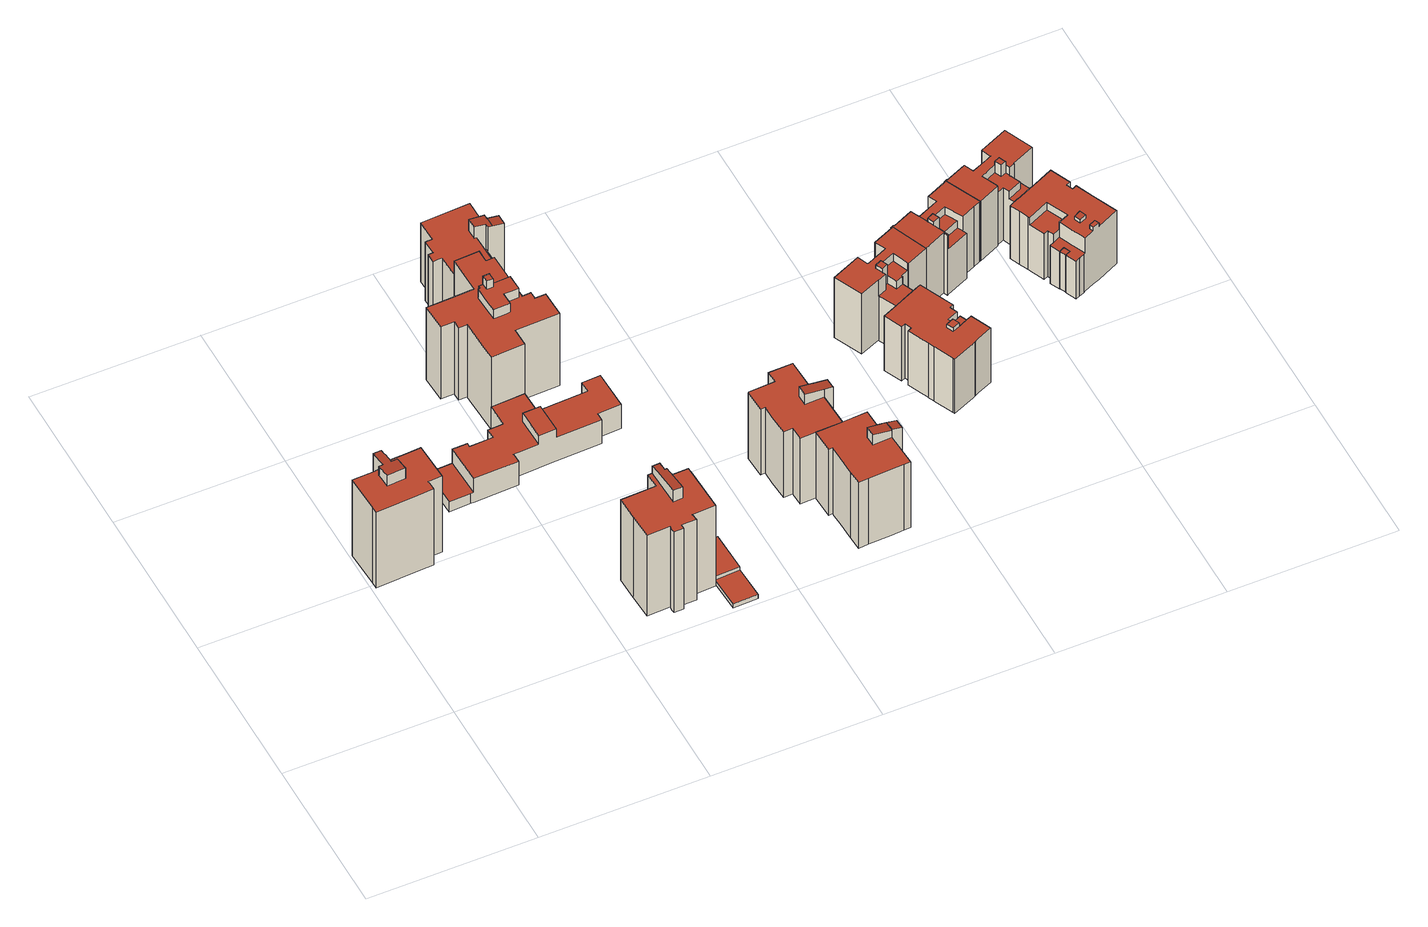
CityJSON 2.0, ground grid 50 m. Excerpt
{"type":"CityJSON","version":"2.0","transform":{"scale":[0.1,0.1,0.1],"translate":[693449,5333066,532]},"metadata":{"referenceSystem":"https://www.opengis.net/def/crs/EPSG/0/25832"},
"CityObjects":{
"building1":{"type":"Building","attributes":{"Gemeindeschluessel":"09162000","HoeheDach":"565.301","HoeheGrund":"532.483","Methode":"2000","NiedrigsteTraufeDesGebaeudes":"533.890","Geometrietyp2DReferenz":"3000","function":"31001_1000","roofType":"1000","measuredHeight":32.82,"storeysAboveGround":10},"geometry":[{"type":"MultiSurface","lod":"2","boundaries":[[[0,1,2,3,4,5]],[[6,7,8,9,10,11,12,13,14,15,16,17,18]],[[19,20,21,22,23,24,25]],[[26,27,28,29,30,31,32,33]],[[34,35,3,2]],[[21,20,36,37]],[[37,38,22,21]],[[13,12,39,40,41,35,34,42,43,44,45]],[[32,31,30,5,4,3,35,41,40,39,46,47,48,49,50,51,52,53,36,20,19,54,55,56,33]],[[47,10,9,48]],[[57,14,13,45]],[[46,11,10,47]],[[1,0,29,28,27,26,58,59,60,25,24,23,61,57,45,44,43,42,34,2]],[[52,18,17,53]],[[51,50,49,48,9,8,7,6]],[[22,38,15,14,57,61,23]],[[26,33,56,58]],[[54,19,25,60,59,55]],[[51,6,18,52]],[[58,56,55,59]],[[0,5,30,29]],[[39,12,11,46]],[[37,36,53,17,16,15,38]]],"semantics":{"surfaces":[{"type":"WallSurface"},{"type":"RoofSurface"},{"type":"GroundSurface"}],"values":[0,1,0,0,0,0,1,0,1,0,0,0,2,0,0,0,0,0,0,0,0,0,0]}}]},
"building2":{"type":"Building","attributes":{"Gemeindeschluessel":"09162000","HoeheDach":"567.590","HoeheGrund":"532.710","Methode":"2000","NiedrigsteTraufeDesGebaeudes":"563.300","Geometrietyp2DReferenz":"3000","function":"31001_1000","roofType":"1000","measuredHeight":34.88,"storeysAboveGround":10},"geometry":[{"type":"MultiSurface","lod":"2","boundaries":[[[62,63,64,65,66,67,68]],[[69,70,71,72,73,74,75]],[[76,77,78,79]],[[80,81,82,83]],[[84,85,86,87,88,89,90,91,92,93,76,79,94,80,83,95,67,66,65,74,73,72,96]],[[94,97,81,80]],[[72,71,98,96]],[[65,64,75,74]],[[99,100,63,62,101,102]],[[88,87,103,104,105,89]],[[79,78,97,94]],[[86,106,103,87]],[[107,69,75,64,63,100,99]],[[93,92,108,109,77,76]],[[82,110,68,67,95,83]],[[96,98,111,84]],[[112,107,99,102]],[[85,84,111,113,106,86]],[[70,69,107,112]],[[91,90,89,105,114,115]],[[91,115,108,92]],[[77,109,108,115,114,105,104,103,106,113,111,98,71,70,112,102,101,62,68,110,82,81,97,78]]],"semantics":{"surfaces":[{"type":"WallSurface"},{"type":"GroundSurface"},{"type":"RoofSurface"}],"values":[0,0,0,0,1,0,0,0,0,0,0,0,2,0,0,0,0,0,0,0,0,2]}}]},
"building3":{"type":"Building","attributes":{"Gemeindeschluessel":"09162000","HoeheDach":"545.410","HoeheGrund":"533.188","Methode":"2000","NiedrigsteTraufeDesGebaeudes":"536.900","Geometrietyp2DReferenz":"3000","function":"31001_1000","roofType":"1000","measuredHeight":12.22,"storeysAboveGround":3},"geometry":[{"type":"MultiSurface","lod":"2","boundaries":[[[116,117,118,119]],[[119,120,121,122,123,124,125,126,127,128,129,130,131,132,133,134,135,136,137,138,139,140,141,142,143,144,145,146,147,116]],[[131,148,149,132]],[[125,124,123,122,150,151,152,153,154,155,156,126]],[[121,157,150,122]],[[132,149,158,133]],[[159,160,161,162,136,135,134,133,158]],[[154,153,163,164]],[[140,165,166,141]],[[143,167,168,144]],[[169,170,171,156,155,154,164,172,151,150,157,173,118,117,174,175,176,168,167,177,166,165,178,179,180,162,161,181]],[[164,163,182,172]],[[176,175,146,145,144,168]],[[136,162,180,137]],[[130,129,128,170,169,181,183,148,131]],[[147,174,117,116]],[[165,140,139,178]],[[183,181,161,160]],[[120,119,118,173,157,121]],[[152,182,163,153]],[[148,183,160,159,158,149]],[[128,127,126,156,171,170]],[[172,182,152,151]],[[146,175,174,147]],[[179,138,137,180]],[[138,179,178,139]],[[166,177,167,143,142,141]]],"semantics":{"surfaces":[{"type":"WallSurface"},{"type":"GroundSurface"},{"type":"RoofSurface"}],"values":[0,1,0,0,0,0,0,0,0,0,2,0,0,0,0,0,0,0,0,2,2,0,0,0,0,0,0]}}]},
"building4":{"type":"Building","attributes":{"Gemeindeschluessel":"09162000","HoeheDach":"536.010","HoeheGrund":"533.298","Methode":"2000","NiedrigsteTraufeDesGebaeudes":"534.840","Geometrietyp2DReferenz":"3000","function":"31001_2000","roofType":"1000","measuredHeight":2.71},"geometry":[{"type":"MultiSurface","lod":"2","boundaries":[[[184,185,186,187,188]],[[189,185,184,190]],[[191,192,193,187,186,194]],[[195,196,192,191]],[[197,193,192,196]],[[194,186,185,189]],[[190,184,188,197,196,195]],[[187,193,197,188]],[[191,194,189,190,195]]],"semantics":{"surfaces":[{"type":"RoofSurface"},{"type":"WallSurface"},{"type":"GroundSurface"}],"values":[0,1,1,1,0,1,1,1,2]}}]},
"building5":{"type":"Building","attributes":{"Gemeindeschluessel":"09162000","HoeheDach":"567.570","HoeheGrund":"533.560","Methode":"2000","NiedrigsteTraufeDesGebaeudes":"561.130","Geometrietyp2DReferenz":"3000","function":"31001_1000","roofType":"1000","measuredHeight":34.01,"storeysAboveGround":10},"geometry":[{"type":"MultiSurface","lod":"2","boundaries":[[[198,199,200,201,202,203]],[[204,205,206,207]],[[208,209,210,211]],[[212,213,214,215,216,217,218,219]],[[220,221,222,223,224,219,218,217,216,225,226,227,228,229,204,207,230,231,232,233,234,235,236,237,238,239,240,241]],[[242,243,244,245]],[[233,246,247,234]],[[232,248,246,233]],[[245,244,249,250,251,252,253]],[[225,216,215,254,255,226]],[[256,239,238,257]],[[258,259,231,230,207,206]],[[260,261,262,263]],[[264,265,249,244,243]],[[266,267,268,269,262,261,270,210,209,271,272,273,242,245,253,274,200,199,198]],[[221,275,276,222]],[[277,211,210,270,261,260]],[[201,200,274,278]],[[279,280,281,282,263,262,269,268,267,266,198,203]],[[221,220,241,283,284,275]],[[224,223,222,276,285,286]],[[273,272,287,250,249,265,264]],[[240,288,283,241]],[[229,289,205,204]],[[278,274,253,252]],[[228,290,289,229]],[[290,291,255,254,215,214,213,212,286,285,276,275,284,283,288,256,257,292,293,294,247,246,248,259,258,206,205,289],[202,201,278,252,251,250,287,295,208,211,277,260,263,282,281,280,279,203]],[[224,286,212,219]],[[273,264,243,242]],[[227,226,255,291,290,228]],[[234,247,294,235]],[[238,237,236,235,294,293,292,257]],[[231,259,248,232]],[[271,209,208,295,287,272]],[[239,256,288,240]]],"semantics":{"surfaces":[{"type":"WallSurface"},{"type":"GroundSurface"},{"type":"RoofSurface"}],"values":[0,0,0,0,1,0,0,0,0,0,0,0,0,2,2,0,0,0,0,0,0,0,0,0,0,0,2,0,0,0,0,0,0,0,0]}}]},
"building6":{"type":"Building","attributes":{"Gemeindeschluessel":"09162000","HoeheDach":"560.080","HoeheGrund":"533.480","Methode":"2000","NiedrigsteTraufeDesGebaeudes":"550.240","Geometrietyp2DReferenz":"3000","function":"31001_1000","roofType":"1000","measuredHeight":26.6,"storeysAboveGround":8},"geometry":[{"type":"MultiSurface","lod":"2","boundaries":[[[296,297,298,299,300,301,302,303,304,305,306,307,308,309,310,311,312,313,314,315,316,317,318,319,320,321,322,323,324]],[[308,307,306,325,326,327,328,309]],[[298,297,296,329,330,331,332,333,299]],[[316,334,335,317]],[[324,336,329,296]],[[302,301,300,337,338,339,340,341,303]],[[342,336,324,323,322,343]],[[344,345,346,347]],[[305,348,325,306]],[[347,346,349,350]],[[351,352,353,334,316,315,314,313]],[[354,355,312,311,310,356]],[[327,326,325,348,357,341,340,339,358,344,347,350,359,360,361,335,334,353,352,351,355,354,356,328]],[[361,360,359,320,319,318]],[[337,333,332,362,363,338]],[[317,335,361,318]],[[322,321,320,359,350,349,343]],[[344,358,363,362,364,365,345]],[[312,355,351,313]],[[309,328,356,310]],[[332,331,364,362]],[[329,336,342,366,330]],[[363,358,339,338]],[[299,333,337,300]],[[365,364,331,330,366,342,343,349,346,345]],[[304,303,341,357,348,305]]],"semantics":{"surfaces":[{"type":"GroundSurface"},{"type":"WallSurface"},{"type":"RoofSurface"}],"values":[0,1,1,1,1,1,1,1,1,1,1,1,2,1,2,1,1,1,1,1,1,2,1,1,2,1]}}]},
"building7":{"type":"Building","attributes":{"Gemeindeschluessel":"09162000","HoeheDach":"562.371","HoeheGrund":"533.570","Methode":"2000","NiedrigsteTraufeDesGebaeudes":"558.450","Geometrietyp2DReferenz":"3000","function":"31001_1000","roofType":"1000","measuredHeight":28.8,"storeysAboveGround":10},"geometry":[{"type":"MultiSurface","lod":"2","boundaries":[[[367,368,369,370]],[[371,372,373,374,375,367,370,376,377,378,379,380,381,382,383,384,385,386,387,388,389]],[[386,385,384,390,391,392,393]],[[394,395,373,372,371,396,397]],[[374,398,399,375]],[[386,393,400,387]],[[383,401,390,384]],[[402,403,389,388,387,400]],[[379,404,405,380]],[[378,406,404,379]],[[394,397,407,408]],[[375,399,368,367]],[[404,406,409,410,369,368,399,398,395,394,408,411,391,390,401,412,413,405]],[[408,407,414,411]],[[373,395,398,374]],[[371,389,403,396]],[[381,413,412,382]],[[377,376,370,369,410,409,406,378]],[[380,405,413,381]],[[411,414,392,391]],[[407,397,396,403,402,400,393,392,414]],[[382,412,401,383]]],"semantics":{"surfaces":[{"type":"WallSurface"},{"type":"GroundSurface"},{"type":"RoofSurface"}],"values":[0,1,0,0,0,0,0,0,0,0,0,0,2,0,0,0,0,0,0,0,2,0]}}]},
"building8":{"type":"Building","attributes":{"Gemeindeschluessel":"09162000","HoeheDach":"562.364","HoeheGrund":"533.610","Methode":"2000","NiedrigsteTraufeDesGebaeudes":"558.592","Geometrietyp2DReferenz":"3000","function":"31001_1000","roofType":"1000","measuredHeight":28.75,"storeysAboveGround":10},"geometry":[{"type":"MultiSurface","lod":"2","boundaries":[[[415,416,417,418]],[[419,420,421,422]],[[423,424,425,426]],[[427,428,429,430,421,420,431,432,433,434,435,436,423,426,437,438,439,440]],[[441,442,443]],[[442,417,416,443]],[[436,444,424,423]],[[445,446,418,417,442,441,447]],[[448,434,433,449]],[[444,450,447,441,443,425,424]],[[451,452,437,426,425]],[[374,440,439,373]],[[450,435,434,448,453,445,447]],[[454,455,449,433,432,431]],[[456,428,427,457]],[[435,450,444,436]],[[425,443,416,415,458,451]],[[446,445,453,448,449,455,454,419,422,459,460,456,457,374,373,461,452,451,458,415,418]],[[439,438,437,452,461,373]],[[460,459,422,421,430,429,428,456]],[[457,427,440,374]],[[454,431,420,419]]],"semantics":{"surfaces":[{"type":"WallSurface"},{"type":"RoofSurface"},{"type":"GroundSurface"}],"values":[0,0,0,1,0,1,0,0,0,1,0,0,0,0,0,0,0,2,0,0,0,0]}}]},
"building9":{"type":"Building","attributes":{"Gemeindeschluessel":"09162000","HoeheDach":"555.240","HoeheGrund":"533.340","Methode":"2000","NiedrigsteTraufeDesGebaeudes":"551.290","Geometrietyp2DReferenz":"3000","function":"31001_1000","roofType":"1000","measuredHeight":21.9,"storeysAboveGround":6},"geometry":[{"type":"MultiSurface","lod":"2","boundaries":[[[462,463,464,465,466,467,468,469]],[[470,471,472,473,474,475]],[[476,477,478,479]],[[480,481,482,483,484,485]],[[486,487,473,472]],[[488,489,490,491,492]],[[480,485,493,494]],[[489,488,495,496]],[[497,498,499,500,501,502]],[[503,504,505,506]],[[466,465,507,508]],[[502,501,477,476]],[[471,470,482,481,480,494,509,510,511,498,497,502,476,479,512,513,469,468,467,466,508,514,491,490,515,516,517,486,472]],[[487,486,517,516,518,519,520]],[[521,522,520,519]],[[506,505,523,524]],[[509,494,493,525,526,510]],[[470,475,483,482]],[[514,527,492,491]],[[504,528,523,505]],[[513,529,462,469]],[[508,507,527,514]],[[479,478,530,512]],[[512,530,529,513]],[[511,510,526,531,499,498]],[[522,528,504,503]],[[530,478,477,501,500,499,531,526,525,493,485,484,483,475,474,473,487,520,522,503,506,524,495,488,492,527,507,465,464,463,462,529]],[[515,532,518,516]],[[490,489,532,515]],[[528,522,521,533,496,495,524,523]],[[533,521,519,518,532,489,496]]],"semantics":{"surfaces":[{"type":"WallSurface"},{"type":"GroundSurface"},{"type":"RoofSurface"}],"values":[0,0,0,0,0,0,0,0,0,0,0,0,1,0,0,0,0,0,0,2,0,0,0,0,0,0,2,0,0,0,2]}}]},
"building10":{"type":"Building","attributes":{"Gemeindeschluessel":"09162000","HoeheDach":"558.020","HoeheGrund":"533.850","Methode":"2000","NiedrigsteTraufeDesGebaeudes":"550.940","Geometrietyp2DReferenz":"3000","function":"31001_1000","roofType":"1000","measuredHeight":24.17,"storeysAboveGround":8},"geometry":[{"type":"MultiSurface","lod":"2","boundaries":[[[534,535,536,537]],[[538,539,540,541]],[[542,543,544,545,546,547]],[[548,549,547,546]],[[550,551,552,553,554,555]],[[544,543,556,557]],[[558,559,560,561,562,563]],[[564,565,566,567]],[[568,569,570,571,550,555]],[[565,572,573,574,562,534,537,575,576,577,556,543,542,547,549,552,551,550,571,570,578,579,580,581,566]],[[582,572,565,564]],[[553,552,549,548]],[[557,556,577,583]],[[561,560,536,535]],[[584,581,580,585]],[[586,575,537,587]],[[588,576,575,586]],[[589,590,541,540,591,592,573,572,582]],[[593,594,595,596,559,558]],[[591,540,539,597,594,593,558,563,598,592]],[[599,600,583,577,576,588,601]],[[580,579,578,570,569,602,603,585]],[[559,596,595,604,601,588,586,587]],[[604,597,539,538,605,599,601]],[[563,562,574,598]],[[562,561,535,534]],[[598,574,573,592]],[[587,537,536,560,559]],[[597,604,595,594]],[[557,583,600,599,605,538,541,590,589,582,564,567,584,585,603,602,569,568,555,554,553,548,546,545,544]],[[567,566,581,584]]],"semantics":{"surfaces":[{"type":"WallSurface"},{"type":"RoofSurface"},{"type":"GroundSurface"}],"values":[0,0,0,0,0,0,0,0,0,1,0,0,0,1,0,0,0,0,0,1,0,0,1,0,0,0,0,0,0,2,0]}}]},
"building11":{"type":"Building","attributes":{"Gemeindeschluessel":"09162000","HoeheDach":"558.020","HoeheGrund":"533.880","Methode":"2000","NiedrigsteTraufeDesGebaeudes":"551.060","Geometrietyp2DReferenz":"3000","function":"31001_1000","roofType":"1000","measuredHeight":24.14,"storeysAboveGround":8},"geometry":[{"type":"MultiSurface","lod":"2","boundaries":[[[606,607,608,609,610,611,612]],[[613,614,615,616]],[[617,618,619,620]],[[621,610,609,622,623,624,625,626,627]],[[628,629,630,631,632]],[[633,634,635,636,637,638]],[[614,613,639,640]],[[623,622,641,642,643,644,645]],[[616,615,646,647]],[[542,543,648,612,611,649,650,651,629,652,646,615,614,640,547]],[[625,653,654,626]],[[655,656,657,631,630]],[[626,654,657,656,650,627]],[[624,658,653,625]],[[654,653,658,659,660,661]],[[641,622,609,608]],[[662,648,543,544]],[[663,664,644,643]],[[651,650,656,655,630,629]],[[660,665,632,661]],[[666,652,629,628]],[[663,643,642,641,608,607,606,662,544,545,546,639,613,616,647,667,668,617,620,669,670,671,637,636,635]],[[606,612,648,662]],[[671,672,638,637]],[[620,619,673,669]],[[670,669,673,674,672,671]],[[635,634,664,663]],[[628,632,665,675,676,645,644,664,634,633,638,672,674,673,619,618,677,666]],[[649,611,610,621,627,650]],[[545,544,543,542,547,546]],[[546,547,640,639]],[[661,632,631,657,654]],[[623,645,676,675,665,660,659,658,624]],[[646,652,666,677,618,617,668,667,647]]],"semantics":{"surfaces":[{"type":"WallSurface"},{"type":"RoofSurface"},{"type":"GroundSurface"}],"values":[0,0,0,1,0,0,0,0,0,1,0,1,0,0,1,0,0,0,0,0,0,2,0,0,0,0,0,1,0,0,0,0,0,0]}}]},
"building12":{"type":"Building","attributes":{"Gemeindeschluessel":"09162000","HoeheDach":"548.200","HoeheGrund":"533.990","Methode":"2000","NiedrigsteTraufeDesGebaeudes":"548.200","Geometrietyp2DReferenz":"3000","function":"51009_1610","roofType":"1000","measuredHeight":14.21},"geometry":[{"type":"MultiSurface","lod":"2","boundaries":[[[678,679,680,681]],[[682,683,684,685]],[[684,683,680,679]],[[685,684,679,678]],[[681,680,683,682]],[[678,681,682,685]]],"semantics":{"surfaces":[{"type":"WallSurface"},{"type":"RoofSurface"},{"type":"GroundSurface"}],"values":[0,0,1,0,0,2]}}]},
"building13":{"type":"Building","attributes":{"Gemeindeschluessel":"09162000","HoeheDach":"557.980","HoeheGrund":"533.910","Methode":"2000","NiedrigsteTraufeDesGebaeudes":"551.010","Geometrietyp2DReferenz":"3000","function":"31001_1000","roofType":"1000","measuredHeight":24.07,"storeysAboveGround":8},"geometry":[{"type":"MultiSurface","lod":"2","boundaries":[[[686,687,688,689,690]],[[691,692,693,694,695,696,697,698,699,700,701,635,636,637,702,703,704,705,706,707,708,709,710,711,712,713]],[[694,714,715,695]],[[701,716,634,635]],[[633,634,716,717,718,719,720,721,722,687,723,724,725,726,727,728,729,730,731,732,733,734,735,736,737,638]],[[736,735,704,703,702,737]],[[732,731,730,709,708,707]],[[636,635,634,633,638,637]],[[700,699,698,738,739,718,717]],[[740,688,687,722,721,741]],[[700,717,716,701]],[[690,689,742,720,743]],[[744,719,718,739]],[[728,727,712,711]],[[745,746,747,748,749,750]],[[724,751,752,714,694,693,692,691,725]],[[697,696,695,715,753,754,755,738,698]],[[710,709,730,729,728,711]],[[713,726,725,691]],[[751,724,723,750,749]],[[712,727,726,713]],[[743,720,719,744]],[[715,714,752,751,749,748,747,753]],[[732,707,706,733]],[[735,734,733,706,705,704]],[[747,746,754,753]],[[637,638,737,702]],[[689,688,740,741,742]],[[720,742,741,721]],[[739,738,755,754,746,745,750,686,690,743,744]],[[750,723,687,686]]],"semantics":{"surfaces":[{"type":"WallSurface"},{"type":"GroundSurface"},{"type":"RoofSurface"}],"values":[0,1,0,0,2,0,0,0,0,0,0,0,0,0,0,0,0,0,0,0,0,0,2,0,0,0,0,2,0,2,0]}}]},
"building14":{"type":"Building","attributes":{"Gemeindeschluessel":"09162000","HoeheDach":"555.320","HoeheGrund":"533.790","Methode":"2000","NiedrigsteTraufeDesGebaeudes":"548.190","Geometrietyp2DReferenz":"3000","function":"31001_1000","roofType":"1000","measuredHeight":21.53,"storeysAboveGround":7},"geometry":[{"type":"MultiSurface","lod":"2","boundaries":[[[679,756,683,684,757,758,759,760,761,762,763,764,765,766]],[[767,768,769,770,771,772,773]],[[769,774,775,776,777,778,770]],[[779,780,781,782]],[[776,783,784,777]],[[785,786,787,788]],[[789,790,791,792]],[[793,794,795,796]],[[797,798,780,779]],[[780,798,799,781]],[[800,801,802,803]],[[804,805,806,807]],[[808,774,769,768]],[[809,684,683,810]],[[773,772,811,812]],[[764,776,775,765]],[[813,766,765,814]],[[815,816,801,800]],[[817,759,758,818]],[[819,757,684,809]],[[820,756,679,821]],[[778,822,771,770]],[[796,795,823,824]],[[782,781,799,825]],[[826,827,805,804]],[[777,784,822,778]],[[828,829,786,785]],[[788,787,827,826]],[[791,830,831,794,793,832,833,792]],[[825,799,798,797]],[[814,765,775,774,808]],[[818,758,757,819]],[[812,811,834,835]],[[836,837,838,817,818,819,809,810,820,821,813,814,808,768,767,773,812,835,789,792,833,832,793,796,824,828,785,788,826,804,807]],[[816,839,802,801]],[[810,683,756,820]],[[760,759,817,838,837,836,807,806,840,839,816,815,841]],[[763,762,761,760,841,842,843,844,783,776,764]],[[803,802,839,840]],[[824,823,829,828]],[[821,679,766,813]],[[811,772,771,822,784,783,844,843,842,841,815,800,803,840,806,805,827,787,786,829,823,795,794,831,830,791,790,834],[825,797,779,782]],[[835,834,790,789]]],"semantics":{"surfaces":[{"type":"RoofSurface"},{"type":"WallSurface"},{"type":"GroundSurface"}],"values":[0,1,0,1,1,1,1,1,1,0,1,1,1,1,1,1,1,1,1,1,1,1,1,1,1,1,1,1,1,1,1,1,1,2,0,1,1,1,1,1,1,0,1]}}]}
},
"vertices":[
[184,526,5],[186,526,5],[225,528,5],[225,528,293],[186,526,293],[184,526,293],[80,559,333],[92,560,333],[117,561,333],[135,562,333],[133,606,327],[115,605,327],[114,639,322],[113,639,322],[111,658,320],[88,657,320],[90,623,324],[91,604,327],[78,603,327],[78,621,293],[78,623,293],[78,623,19],[77,657,19],[77,657,5],[78,623,5],[78,621,5],[14,487,5],[83,491,5],[138,494,5],[185,496,5],[185,496,293],[138,494,293],[83,491,293],[14,487,293],[220,644,5],[220,644,293],[90,623,293],[90,623,19],[88,657,19],[114,639,293],[131,640,293],[181,642,293],[181,642,5],[131,640,5],[114,639,5],[113,639,5],[115,605,293],[133,606,293],[135,562,293],[117,561,293],[92,560,293],[80,559,293],[78,603,293],[91,604,293],[77,621,293],[8,619,293],[13,507,293],[111,658,5],[13,507,5],[8,619,5],[77,621,5],[88,657,5],
[713,280,313],[713,280,340],[735,281,340],[735,281,7],[713,280,7],[700,280,7],[700,280,313],[742,252,344],[742,252,313],[805,254,313],[805,254,7],[742,252,7],[736,252,7],[736,252,344],[671,88,7],[671,88,313],[603,86,313],[603,86,7],[598,231,7],[598,231,313],[702,235,313],[702,235,7],[811,103,7],[748,101,7],[742,101,7],[744,80,7],[719,80,7],[700,79,7],[700,78,7],[700,66,7],[672,65,7],[671,77,7],[600,161,7],[701,252,7],[806,231,7],[600,161,313],[806,231,313],[717,164,356],[714,253,344],[714,253,313],[717,164,313],[744,80,313],[719,80,313],[700,79,313],[742,101,313],[745,165,356],[672,65,313],[671,77,313],[701,252,313],[811,103,313],[745,165,313],[748,101,313],[700,78,313],[700,66,313],
[833,832,12],[833,832,102],[836,714,102],[836,714,12],[779,712,12],[766,711,12],[766,687,12],[632,683,12],[580,681,12],[532,679,12],[505,678,12],[505,677,12],[506,650,12],[487,649,12],[374,645,12],[364,645,12],[301,643,12],[298,762,12],[360,764,12],[370,765,12],[414,766,12],[414,753,12],[484,756,12],[483,785,12],[529,787,12],[527,856,12],[576,858,12],[627,860,12],[629,790,12],[777,796,12],[778,796,12],[777,830,12],[364,645,49],[301,643,49],[766,687,102],[632,683,102],[632,683,134],[580,681,134],[580,681,102],[532,679,102],[505,678,102],[766,711,102],[298,762,49],[360,764,49],[370,765,49],[370,765,102],[414,766,102],[578,773,134],[578,773,102],[529,787,102],[527,856,102],[627,860,102],[629,790,102],[487,649,102],[506,650,102],[505,677,102],[630,775,102],[779,712,102],[777,830,102],[778,796,102],[777,796,102],[576,858,102],[483,785,102],[484,756,102],[414,753,102],[374,645,102],[630,775,134],[374,645,49],
[811,103,28],[815,8,28],[888,10,28],[884,109,28],[811,106,28],[815,8,13],[811,103,13],[880,233,13],[880,233,40],[884,109,40],[888,10,13],[806,231,13],[806,231,40],[811,106,40],
[594,977,325],[592,1014,325],[591,1062,325],[591,1062,291],[592,1014,291],[594,977,291],[454,1091,16],[454,1091,291],[514,1092,291],[514,1092,16],[685,1065,291],[685,1065,325],[687,1017,325],[687,1017,291],[527,856,291],[525,911,291],[523,975,291],[523,988,291],[523,988,16],[523,975,16],[525,911,16],[527,856,16],[755,982,16],[757,919,16],[626,915,16],[626,914,16],[627,860,16],[522,988,16],[498,988,16],[497,1011,16],[497,1012,16],[457,1012,16],[590,1095,16],[596,1095,16],[592,1208,16],[666,1211,16],[667,1172,16],[692,1173,16],[694,1074,16],[695,1065,16],[696,1017,16],[722,1018,16],[723,996,16],[755,996,16],[610,1051,325],[610,1051,356],[609,1071,356],[609,1071,325],[666,1211,291],[667,1172,291],[592,1208,291],[628,1072,356],[628,1072,291],[609,1071,291],[597,1071,291],[597,1071,325],[522,988,291],[498,988,291],[722,1018,291],[696,1017,291],[590,1095,291],[596,1095,291],[642,1016,291],[642,1016,325],[643,979,325],[643,979,291],[629,1051,356],[628,1063,356],[596,977,325],[600,977,325],[612,978,325],[631,978,325],[664,1016,325],[640,1063,325],[628,1063,325],[629,1051,325],[597,1062,325],[757,919,291],[626,915,291],[664,1016,291],[597,1062,291],[596,977,291],[600,977,291],[612,978,291],[631,978,291],[755,996,291],[755,982,291],[626,914,291],[627,860,291],[628,1063,291],[723,996,291],[457,1012,291],[497,1012,291],[497,1011,291],[695,1065,291],[694,1074,291],[692,1173,291],[640,1063,291],
[779,1292,15],[745,1291,15],[732,1291,15],[730,1291,15],[732,1213,15],[705,1212,15],[699,1212,15],[666,1211,15],[601,1209,15],[592,1208,15],[590,1275,15],[588,1275,15],[579,1275,15],[564,1274,15],[563,1303,15],[578,1304,15],[579,1304,15],[577,1347,15],[586,1348,15],[596,1348,15],[598,1348,15],[596,1414,15],[663,1417,15],[693,1418,15],[741,1420,15],[743,1336,15],[743,1323,15],[744,1323,15],[779,1324,15],[590,1275,238],[588,1275,238],[579,1275,238],[564,1274,238],[779,1292,266],[745,1291,273],[732,1291,275],[732,1291,182],[730,1291,182],[598,1348,238],[596,1414,238],[779,1324,266],[732,1213,182],[705,1212,182],[705,1212,238],[699,1212,238],[666,1211,238],[744,1323,273],[743,1323,273],[697,1302,238],[697,1302,281],[696,1334,281],[696,1334,238],[592,1208,238],[743,1336,273],[743,1336,238],[577,1347,238],[586,1348,238],[596,1348,238],[578,1304,238],[579,1304,238],[563,1303,238],[601,1209,238],[703,1302,238],[741,1420,238],[693,1418,238],[663,1417,238],[731,1303,182],[703,1302,182],[731,1303,275],[703,1302,280],[745,1304,273],
[1132,303,16],[1132,303,265],[1105,302,265],[1105,302,16],[1255,369,16],[1255,368,16],[1259,267,16],[1180,264,16],[1134,262,16],[1102,362,16],[1101,395,16],[1101,402,16],[1087,402,16],[1084,469,16],[1086,471,16],[1165,474,16],[1163,511,16],[1235,513,16],[1239,400,16],[1239,399,16],[1280,401,16],[1282,374,16],[1282,370,16],[1235,513,265],[1239,400,265],[1239,400,296],[1239,399,296],[1255,368,265],[1259,267,265],[1255,369,294],[1255,368,294],[1180,264,265],[1134,262,265],[1280,401,289],[1163,511,265],[1282,374,289],[1282,370,289],[1087,402,265],[1084,469,265],[1101,402,265],[1198,366,304],[1198,366,265],[1101,395,265],[1102,362,265],[1197,398,265],[1165,474,265],[1086,471,265],[1197,398,304],
[1379,192,16],[1379,192,287],[1381,163,287],[1381,163,16],[1201,53,16],[1201,53,266],[1199,95,266],[1199,95,16],[1292,189,266],[1292,189,304],[1335,191,296],[1335,191,266],[1183,193,266],[1195,194,266],[1195,185,266],[1197,154,266],[1232,55,266],[1298,57,266],[1336,59,266],[1355,60,266],[1350,160,266],[1293,158,266],[1332,270,266],[1289,268,266],[1259,267,266],[1180,264,266],[1351,161,293],[1351,161,294],[1349,191,293],[1293,158,304],[1350,161,16],[1351,161,16],[1350,161,293],[1355,60,16],[1336,59,16],[1350,160,293],[1335,191,16],[1332,270,16],[1350,160,16],[1232,55,16],[1298,57,16],[1195,194,16],[1183,193,16],[1349,191,16],[1197,154,16],[1195,185,16],[1289,268,16],
[1605,627,219],[1609,629,219],[1632,639,219],[1670,656,219],[1670,656,13],[1632,639,13],[1609,629,13],[1605,627,13],[1717,413,13],[1729,418,13],[1773,438,13],[1773,438,219],[1729,418,219],[1717,413,219],[1587,529,13],[1587,529,219],[1579,550,219],[1579,550,13],[1639,379,13],[1707,408,13],[1713,411,13],[1713,411,219],[1707,408,219],[1639,379,219],[1746,499,13],[1746,499,219],[1720,529,219],[1720,529,193],[1720,529,13],[1710,551,13],[1710,551,219],[1637,384,219],[1637,384,13],[1687,515,219],[1687,515,193],[1597,475,13],[1603,462,13],[1603,462,219],[1597,475,219],[1575,524,219],[1575,524,13],[1679,470,219],[1679,470,232],[1670,490,232],[1670,490,219],[1676,658,219],[1676,658,13],[1612,441,13],[1611,443,13],[1603,461,13],[1566,544,13],[1542,599,13],[1722,556,13],[1731,534,13],[1745,503,13],[1746,500,13],[1745,503,193],[1746,500,193],[1746,500,219],[1702,480,193],[1702,480,219],[1693,500,232],[1693,500,219],[1612,441,219],[1611,443,219],[1722,556,219],[1702,480,232],[1542,599,219],[1566,544,219],[1603,461,219],[1731,534,193],[1693,500,193],
[1586,738,247],[1586,738,260],[1605,746,260],[1605,746,247],[1670,656,19],[1670,656,189],[1605,627,189],[1605,627,19],[1691,852,247],[1736,745,247],[1736,745,19],[1691,852,19],[1691,854,19],[1691,854,247],[1686,852,19],[1686,852,247],[1625,823,247],[1626,823,247],[1687,850,247],[1687,850,19],[1626,823,19],[1625,823,19],[1671,717,247],[1671,717,19],[1614,726,189],[1614,726,218],[1614,726,260],[1596,717,260],[1596,717,247],[1596,717,189],[1513,671,19],[1513,671,247],[1475,756,247],[1475,756,19],[1639,791,19],[1639,790,19],[1639,790,247],[1639,791,247],[1574,697,247],[1574,695,247],[1600,707,247],[1650,766,247],[1669,719,247],[1670,719,247],[1594,770,247],[1576,762,247],[1575,762,247],[1561,794,247],[1574,697,19],[1670,719,19],[1561,794,19],[1575,762,19],[1650,766,218],[1605,746,218],[1669,719,218],[1574,695,19],[1582,677,19],[1582,677,189],[1574,695,189],[1619,715,189],[1627,697,189],[1627,697,218],[1619,715,218],[1648,706,189],[1600,707,189],[1647,709,19],[1669,719,19],[1647,709,218],[1594,770,19],[1576,762,19],[1648,706,218],[1648,706,19],
[1806,762,19],[1809,764,19],[1877,794,19],[1877,794,191],[1809,764,191],[1809,764,247],[1806,762,247],[1696,854,19],[1696,854,247],[1758,881,247],[1758,881,19],[1834,884,19],[1834,884,246],[1822,910,246],[1822,910,19],[1797,792,191],[1872,806,191],[1873,806,191],[1864,822,191],[1817,801,191],[1809,818,191],[1790,810,191],[1781,829,246],[1781,829,247],[1781,829,260],[1800,838,260],[1800,838,246],[1889,940,246],[1937,834,246],[1937,834,19],[1889,940,19],[1888,941,19],[1888,941,246],[1695,856,19],[1695,856,247],[1872,806,19],[1873,806,19],[1912,824,19],[1912,824,246],[1873,806,246],[1770,855,247],[1770,855,19],[1801,774,247],[1797,792,247],[1790,810,247],[1782,828,247],[1770,856,247],[1817,801,218],[1809,818,218],[1782,828,260],[1790,810,260],[1809,818,260],[1864,822,218],[1852,843,218],[1845,857,218],[1800,838,218],[1801,774,19],[1933,833,19],[1933,833,246],[1845,857,246],[1770,856,246],[1770,856,19],[1831,883,19],[1884,937,19],[1884,938,19],[1883,939,19],[1883,939,246],[1884,937,246],[1884,938,246],[1852,843,246],[1864,822,246],[1831,883,246],
[2079,654,20],[2079,654,162],[2095,661,162],[2095,661,20],[2103,642,20],[2103,642,162],[2087,636,162],[2087,636,20],
[2053,922,217],[2053,922,246],[2053,922,260],[2037,915,260],[2037,915,217],[2074,918,19],[2075,916,19],[2089,883,19],[2104,851,19],[2046,825,19],[2032,857,19],[2025,873,19],[2023,876,19],[2001,866,19],[2000,866,19],[2001,863,19],[1893,943,19],[1893,942,19],[1893,941,19],[1955,968,19],[1956,969,19],[1968,940,19],[2017,961,19],[2032,968,19],[2032,969,19],[2020,997,19],[2106,1035,19],[2144,949,19],[2104,851,190],[2046,825,190],[2001,863,246],[2000,866,246],[2001,866,246],[1980,913,246],[2028,935,246],[2044,942,246],[2049,931,246],[2059,909,246],[2075,916,246],[2074,918,246],[2144,949,246],[2106,1035,246],[2020,997,246],[2032,969,246],[2032,968,246],[2017,961,246],[1968,940,246],[1956,969,246],[1955,968,246],[1893,941,246],[1893,942,246],[1893,943,246],[2023,876,217],[2001,866,217],[2049,931,260],[2044,942,260],[2028,935,260],[2028,935,217],[1980,913,217],[2066,891,217],[2073,876,217],[2073,876,190],[2066,891,190],[2059,909,190],[2059,909,217],[2075,916,190],[2089,883,190],[2032,857,190],[2032,857,217],[2025,873,217],
[2094,661,162],[2102,603,162],[2115,609,162],[2129,615,162],[2136,618,162],[2130,632,162],[2118,659,162],[2110,678,162],[2100,700,162],[2079,690,162],[2066,684,162],[2038,748,18],[2058,702,18],[2058,702,191],[2038,748,191],[2038,748,219],[2036,753,219],[2036,753,18],[2071,708,191],[2079,690,191],[2100,700,191],[2131,713,191],[2102,777,191],[2148,673,219],[2148,673,231],[2140,691,231],[2140,691,219],[2100,700,219],[2131,713,219],[2184,792,18],[2184,792,219],[2197,798,219],[2197,798,18],[2038,822,18],[2038,822,219],[2046,825,219],[2046,825,18],[2104,851,18],[2104,851,219],[2162,877,219],[2162,877,18],[2168,681,219],[2168,681,233],[2160,700,233],[2161,645,219],[2161,645,233],[2180,654,233],[2180,654,219],[2227,730,18],[2227,730,219],[2253,671,219],[2253,671,18],[2071,708,18],[2087,636,18],[2103,642,18],[2024,779,219],[2024,779,18],[2066,684,18],[2079,690,18],[2166,632,219],[2166,632,233],[2129,615,18],[2115,609,18],[2102,603,18],[2094,661,18],[2079,654,18],[2102,777,219],[2189,816,219],[2189,816,18],[2160,700,219],[2220,746,18],[2220,746,219],[2176,811,18],[2176,811,219],[2075,838,219],[2095,847,219],[2095,847,18],[2075,838,18],[2011,809,219],[2011,809,18],[2186,640,18],[2166,632,18],[2136,618,18],[2186,640,233],[2186,640,219],[2136,618,219],[2130,632,219],[2118,659,219],[2110,678,219]
]}
